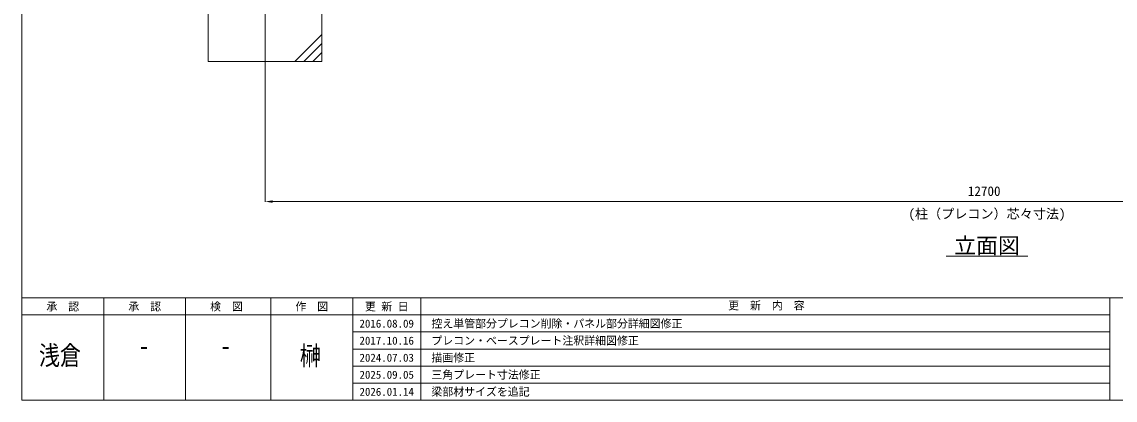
# Model space of a CAD drawing. Units: millimetres, scale not verified. Extents: x 2437 to 26587, y -17325 to 17325.
# Drawn here: x 2437 to 12054, y 675 to 4005 of the extents above; entities that cross this region are included whole.
import ezdxf
from ezdxf.enums import TextEntityAlignment as Align

# ---------------------------------------------------------------- set-up
doc = ezdxf.new("R2010")
doc.units = ezdxf.units.MM
doc.header["$LTSCALE"] = 90
doc.linetypes.add('CHAIN2', pattern=[12, 9, -1, 1, -1])
for name, color, linetype, lineweight in [('0-9_基礎工事用PCA大', 7, 'Continuous', 18), ('0-A_図面枠', 7, 'Continuous', 18), ('0-B_寸法', 3, 'Continuous', 18), ('1-4_通芯', 1, 'CHAIN2', 18), ('1-9_文字', 7, 'Continuous', 18)]:
    doc.layers.add(name, color=color, linetype=linetype, lineweight=lineweight)
doc.styles.add('ＭＳ ゴシック', font='')
doc.styles.get('ＭＳ ゴシック').set_extended_font_data('MS Gothic')

msp = doc.modelspace()

# ---------------------------------------------------------------- linework, layer by layer
at = {"layer": '0-9_基礎工事用PCA大'}
for p, q in [((5076.88, 3895), (4836.88, 3655)), ((5076.88, 3815), (4916.88, 3655)), ((5076.88, 3735), (4996.88, 3655))]:
    msp.add_line(p, q, dxfattribs=at)
msp.add_lwpolyline([(4076.88, 3655), (5076.88, 3655), (5076.88, 4655), (4076.88, 4655)], close=True, dxfattribs=at)
at = {"layer": '0-A_図面枠'}
for p, q in [((2436.88, 1575), (26586.88, 1575)), ((3156.88, 1575), (3156.88, 675)), ((3876.88, 1575), (3876.88, 675)), ((4626.88, 1575), (4626.88, 675)), ((5346.88, 1575), (5346.88, 675)), ((5946.88, 1575), (5946.88, 675)), ((12006.88, 1575), (12006.88, 675)), ((2436.88, 1425), (12006.88, 1425)), ((5346.88, 1275), (12006.88, 1275)), ((5346.88, 1125), (12006.88, 1125)), ((5346.88, 975), (12006.88, 975)), ((5346.88, 825), (12006.88, 825))]:
    msp.add_line(p, q, dxfattribs=at)
msp.add_lwpolyline([(2436.88, 17325), (26586.88, 17325), (26586.88, 675), (2436.88, 675)], close=True, dxfattribs=at)
at = {"layer": '0-B_寸法'}
for p, q in [((4576.88, 3654), (4576.88, 2421.85)), ((17210.88, 2422.85), (4642.88, 2422.85))]:
    msp.add_line(p, q, dxfattribs=at)
at = {"layer": '0-B_寸法', "color": 91}
msp.add_solid([(4642.88, 2433.85), (4576.88, 2422.85), (4642.88, 2411.85)], dxfattribs=at)
at = {"layer": '1-4_通芯'}
msp.add_line((4576.88, 3655), (4576.88, 5567), dxfattribs=at)
at = {"layer": '1-9_文字'}
msp.add_line((10566.88, 1942.85), (11286.88, 1942.85), dxfattribs=at)

# ---------------------------------------------------------------- texts
at = {"layer": '0-A_図面枠', "style": 'ＭＳ ゴシック'}
for s, p in [('承\u3000認', (2652.88, 1442.4)), ('承\u3000認', (3372.88, 1442.4)), ('検\u3000図', (4092.88, 1442.4)), ('作\u3000図', (4842.88, 1442.4)), ('更 新 日', (5454.88, 1442.4)), ('更\u3000新\u3000内\u3000容', (8650.03, 1451.62)), ('2016.08.09', (5406.88, 1292.4)), ('控え単管部分プレコン削除・パネル部分詳細図修正', (6039.52, 1292.4)), ('2017.10.16', (5406.88, 1142.4)), ('プレコン・ベースプレート注釈詳細図修正', (6039.52, 1142.4)), ('2024.07.03', (5406.88, 992.4)), ('描画修正', (6039.52, 992.4)), ('2025.09.05', (5406.88, 842.4)), ('三角プレート寸法修正 ', (6039.52, 842.4)), ('2026.01.14', (5406.88, 692.4)), ('梁部材サイズを追記', (6039.52, 692.4))]:
    msp.add_text(s, height=70.38, dxfattribs=at).set_placement(p, align=Align.BOTTOM_LEFT)
at = {"layer": '0-A_図面枠', "style": 'ＭＳ ゴシック', "width": 0.8}
for s, p in [('浅倉', (2587.43, 933.38)), ('榊', (4882.15, 931.34)), ('-', (3464.51, 1018.78)), ('-', (4184.51, 1018.78))]:
    msp.add_text(s, height=168.9, dxfattribs=at).set_placement(p, align=Align.BOTTOM_LEFT)
at = {"layer": '0-B_寸法', "style": 'ＭＳ ゴシック'}
for s, p in [('12700', (10758.64, 2447.33)), ('(柱（プレコン）芯々寸法)', (10235.68, 2248.13))]:
    msp.add_text(s, height=84.46, dxfattribs=at).set_placement(p, align=Align.BOTTOM_LEFT)
at = {"layer": '1-9_文字', "style": 'ＭＳ ゴシック'}
msp.add_text('立面図', height=140.8, dxfattribs=at).set_placement((10638.88, 1923.65), align=Align.BOTTOM_LEFT)

doc.saveas('drawing.dxf')
